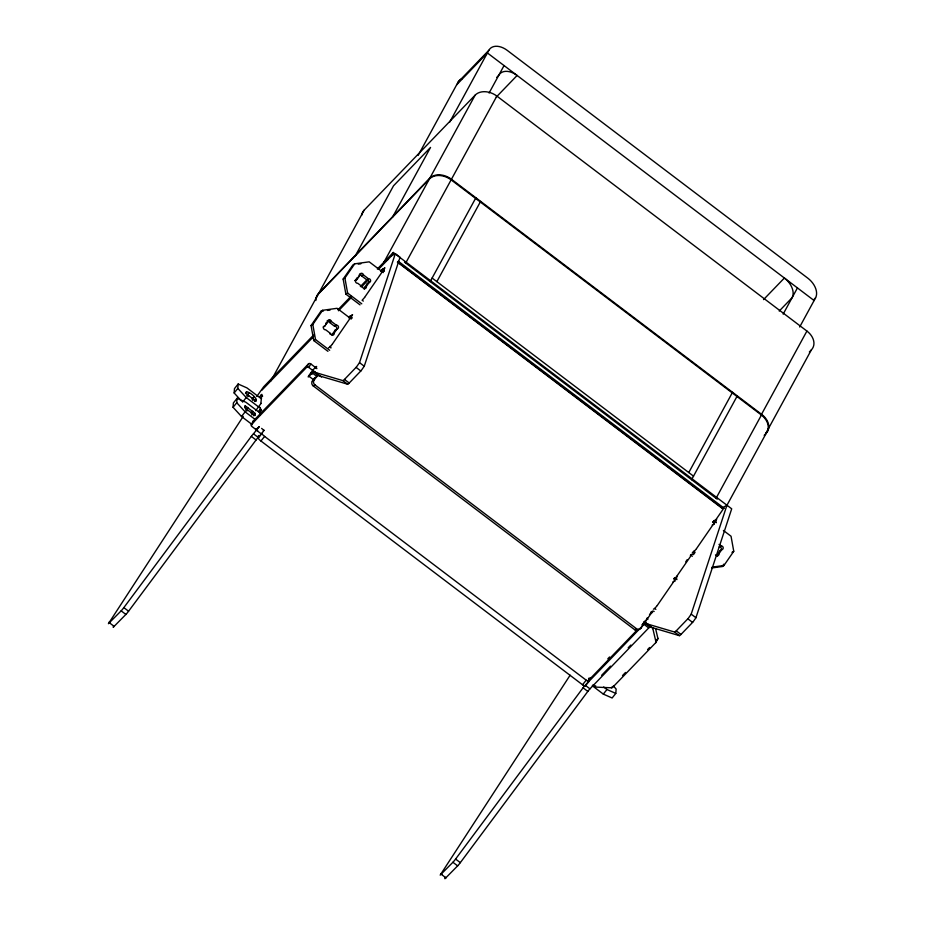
<?xml version="1.0" encoding="UTF-8"?>
<svg xmlns="http://www.w3.org/2000/svg" width="925" height="925" viewBox="0 0 925 925"><rect width="100%" height="100%" fill="white"/><g stroke="black" fill="none" stroke-linecap="round" stroke-linejoin="round"><path stroke-width="1.39" d="M259.948 415.244L260.746 408.85L258.503 411.371L260.399 412.804M260.838 403.508L261.821 394.351L259.601 396.894L261.498 398.328M252.363 424.714L241.471 416.458L233.065 407.301L233.389 402.93L237.077 398.34L245.877 402.236L260.052 412.978M241.622 401.115L234.152 392.986L234.476 388.604L238.164 384.014L246.963 387.91L261.139 398.652M233.065 407.301L236.742 402.722L237.077 398.34M234.152 392.986L237.829 388.396L238.164 384.014M245.148 405.844L245.113 407.567M254.479 400.999C260.642 398.872 244.015 388.003 246.189 393.229M253.866 415.88L255.288 413.602M254.942 401.531L256.005 399.184M589.237 677.967L588.971 681.39L585.294 685.98A3.434 0.694 38.8 0 1 582.519 684.754L260.931 440.994A3.434 0.694 38.8 0 1 258.283 438.115L258.48 435.525M592.289 685.749L603.308 694.097L612.119 697.993L615.796 693.415L616.131 689.032L613.321 685.98M695.091 552.514L693.877 551.682L696.409 548.837M245.137 405.774L255.358 413.521M384.199 270.435L382.684 269.048L380.58 271.476M313.506 371.942L342.897 380.614A5.735 0.775 -52.8 0 0 344.482 379.423L356.46 366.982L359.501 362.646L395.322 253.658L400.062 257.254L364.253 366.231L361.201 370.578L349.222 383.019A5.735 0.775 -52.8 0 1 347.638 384.21L318.246 375.538L313.506 371.942A4.579 0.613 -52.8 0 0 312.245 372.902C300.139 386.569 319.206 360.877 316.315 367.618M586.219 684.211L643.997 624.329A4.579 0.613 -52.8 0 1 645.257 623.369L674.649 632.053A5.735 0.775 -52.8 0 0 676.233 630.85L688.212 618.42L691.137 614.304L726.946 505.223L723.072 507.478M645.257 623.369L650.009 626.965L679.389 635.648A5.735 0.775 -52.8 0 0 680.973 634.446L692.964 622.016L695.878 617.9L731.698 508.819L393.287 252.467L377.331 269.002M330.988 347.95L329.774 347.129L332.295 344.285M351.847 317.298L350.378 315.899L348.598 317.807M382.719 269.302L384.916 267.787L383.274 270.389M655.86 609.344L654.646 608.511L657.178 605.678M716.262 522.07L714.482 520.451L712.712 522.371M364.635 297.445L362.114 300.267L363.328 301.087M256.768 396.524L263.66 386.789L313.517 335.127M315.841 300.509A16.546 12.233 28.6 0 1 318.431 294L429.466 178.941A16.546 12.233 28.6 0 1 451.169 179.889L761.217 414.874A16.546 12.233 28.6 0 1 765.646 433.733L811.352 349.916A16.546 12.233 28.6 0 0 806.912 331.058L496.864 96.073A16.546 12.233 28.6 0 0 475.161 95.125L364.126 210.183L272.933 377.18A16.546 12.245 28.6 0 0 270.678 381.169M257.601 430.796L251.854 426.448A1.711 1.272 28.6 0 1 251.392 424.494L253.334 420.944L308.534 363.826A1.711 1.272 28.6 0 1 310.788 363.93L316.523 368.277M256.132 428.599L255.554 430.021L259.289 426.622L253.462 433.813A4.579 0.613 -52.8 0 0 251.323 436.38L123.834 607.621A5.735 0.775 -52.8 0 1 121.152 610.847L108.41 623.704L243.217 416.377M355.431 255.647L393.518 185.798L430.541 147.433L392.454 217.282M418.158 155.4L458.106 82.128L488.863 50.262A16.546 10.915 44 0 1 507.258 50.389L807.826 278.182A16.546 10.915 44 0 1 815.561 297.862L799.663 327.011M251.392 424.494L306.603 367.375L308.534 363.826M306.603 367.375A1.711 1.272 28.6 0 1 308.846 367.479L310.788 363.93M449.596 122.273L488.863 50.262M475.161 95.125L384.002 262.087A16.546 12.245 28.6 0 1 388.095 259.486M391.356 256.017L393.287 252.467M489.082 93.032L504.056 65.571M717.199 499.176A16.546 12.245 28.6 0 0 716.066 498.251L405.705 263.035L496.864 96.073M430.183 281.593L475.889 197.777M436.866 281.639L480.63 201.373M688.778 472.559L732.542 392.292M691.588 479.693L737.283 395.877M783.163 314.118L797.442 287.918M655.709 629.058L657.86 638.238A1.711 1.272 28.6 0 1 657.629 639.187L655.686 642.736L612.547 687.448A1.711 1.272 28.6 0 1 611.518 687.795L596.44 687.136A1.711 1.272 28.6 0 1 595.214 686.685L595.7 685.795M611.518 687.795L612.003 686.917M761.217 414.874L806.912 331.058M716.066 498.251L761.761 414.435L451.412 179.219A16.546 12.245 28.6 0 0 429.697 178.271L318.639 293.364A16.546 12.245 28.6 0 0 316.13 298.578M655.686 642.736A1.711 1.272 28.6 0 0 655.929 641.788L652.842 628.676L653.455 627.566M726.634 505.848L766.189 433.293A16.546 12.245 28.6 0 0 761.761 414.435M655.929 641.788L657.86 638.238M445.492 877.305L444.937 878.738L457.644 865.869A5.735 0.775 -52.8 0 0 460.326 862.643L587.826 691.403A4.579 0.613 -52.8 0 1 589.965 688.836L648.737 627.925A4.579 0.613 -52.8 0 1 650.009 626.965M570.124 675.192L440.173 875.131L452.903 862.273A5.735 0.775 -52.8 0 0 455.586 859.059L583.074 687.807A4.579 0.613 -52.8 0 1 585.213 685.24L589.965 688.836M113.798 625.809L113.185 627.312L125.892 614.431A5.735 0.775 -52.8 0 0 128.575 611.217L256.063 439.976A4.579 0.613 -52.8 0 1 258.202 437.409L262.226 433.154M313.737 378.822L312.962 380.453L316.986 376.487A4.579 0.613 -52.8 0 1 318.246 375.538M261.451 395.264L262.642 396.154M260.353 409.74L261.544 410.642M327.936 351.327L313.772 340.585L311.054 325.542L320.859 311.332L322.617 310.291L337.105 308.303L351.269 319.044M360.033 304.868L345.869 294.127L343.152 279.072L352.968 264.874L354.714 263.833L369.202 261.833L383.366 272.574M311.054 325.542L312.8 324.502L322.617 310.291M343.152 279.072L344.898 278.032L354.714 263.833M354.738 280.633A1.966 1.85 59.3 0 1 355.281 280.46L357.339 277.488M324.929 325.924L327.67 321.958A1.966 1.85 59.3 0 1 329.161 319.784A1.966 1.85 59.3 0 1 331.358 321.449L336.295 325.184A1.966 1.85 59.3 0 1 338.481 326.849A1.966 1.85 59.3 0 1 336.978 329.022L334.249 332.988A1.966 1.85 59.3 0 1 332.746 335.151A1.966 1.85 59.3 0 1 330.56 333.497L325.623 329.751A1.966 1.85 59.3 0 1 323.426 328.097A1.966 1.85 59.3 0 1 324.929 325.924L323.183 326.964M357.038 279.419L359.767 275.453A1.966 1.85 59.3 0 1 361.27 273.291A1.966 1.85 59.3 0 1 363.456 274.945L368.393 278.691A1.966 1.85 59.3 0 1 370.59 280.344A1.966 1.85 59.3 0 1 369.087 282.518L366.346 286.484A1.966 1.85 59.3 0 1 364.855 288.658A1.966 1.85 59.3 0 1 362.658 286.993L357.721 283.258A1.966 1.85 59.3 0 1 355.535 281.593A1.966 1.85 59.3 0 1 357.038 279.419L355.281 280.46M332.295 335.312A1.966 1.85 59.3 0 0 332.503 334.017L335.232 330.063A1.966 1.85 59.3 0 0 336.735 327.889A1.966 1.85 59.3 0 0 334.538 326.224L329.612 322.49A1.966 1.85 59.3 0 0 327.045 320.917M364.207 289.086A1.966 1.85 59.3 0 0 364.6 287.525L367.341 283.559A1.966 1.85 59.3 0 0 368.832 281.385A1.966 1.85 59.3 0 0 366.647 279.732L361.71 275.985A1.966 1.85 59.3 0 0 359.328 274.367M332.387 344.077L352.575 314.685L350.367 316.165M364.739 297.214L383.216 270.447M654.148 611.46A1.966 1.85 59.3 0 0 651.246 613.252L641.013 628.052L639.268 629.093A3.434 3.226 59.3 0 1 634.7 629.728L313.182 385.887A3.434 3.226 59.3 0 1 312.326 381.158L314.697 377.724M312.326 381.158L314.072 380.117L318.027 374.394M642.413 624.537L644.771 621.126M685.737 561.833L687.31 559.556M675.123 581.108A1.966 1.85 59.3 0 1 675.828 577.663L690.501 556.434A1.966 1.85 59.3 0 1 693.403 554.642M714.378 524.29A1.966 1.85 59.3 0 1 715.083 520.844L723.177 509.132L397.357 262.11M657.27 605.47L675.736 578.703M696.502 548.629L714.979 521.873M717.199 554.746L719.928 550.78A1.966 1.85 59.3 0 0 721.431 548.618A1.966 1.85 59.3 0 0 719.245 546.952L720.991 545.912A1.966 1.85 59.3 0 1 723.177 547.577A1.966 1.85 59.3 0 1 721.685 549.739L718.945 553.705L717.199 554.746A1.966 1.85 59.3 0 1 716.678 556.434M711.649 567.985L722.194 566.528L723.824 564.169M722.194 566.528L723.94 565.499L733.756 551.288L731.039 536.234L723.408 530.453M255.739 410.665L261.081 403.335M588.462 679.135L589.052 678.36M245.483 393.541L246.628 392.108M246.663 395.842L248.871 393.09M242.558 402.132L246.235 397.542L237.829 388.396M247.761 396.802L248.686 395.657L256.26 401.126L255.855 400.386M244.639 407.59L245.564 406.445M251.97 399.126L253.866 396.86M252.698 400.537L253.612 399.392M245.599 410.191L247.808 407.439M241.471 416.458L245.148 411.868L236.742 402.722M246.686 411.151L247.611 409.995L255.184 415.475L254.791 414.735M251.126 413.186L252.802 411.209M251.623 414.886L252.548 413.741M253.404 415.348L254.884 413.51M258.283 438.115L264.018 430.414L261.625 428.391M260.931 440.994L264.608 436.403A3.434 0.694 38.8 0 1 261.96 433.524M582.519 684.754L586.196 680.164A3.434 0.694 38.8 0 0 588.971 681.39M673.897 578.645L674.741 577.674M603.308 694.097L606.985 689.518L615.796 693.415M350.922 317.252L352.055 318.212M715.048 521.793L716.678 519.214L714.482 520.729M693.912 551.612L692.339 552.688M676.522 576.807L677.435 576.044L675.805 578.634M317.957 374.058L312.928 370.775M649.732 625.462L644.679 622.213L647.616 617.912L646.991 618.212M261.116 394.917L262.388 395.715M456.649 84.811L487.394 52.945L814.104 300.544M496.737 77.399L498.725 75.341A16.546 10.915 44 0 1 517.121 75.468L496.286 97.056M337.972 309.783L350.98 296.301M360.38 286.565L367.988 278.679M261.729 390.338L313.633 336.55M325.588 324.155L329.578 320.027M338.504 310.777L351.5 297.307M361.444 287.004L368.439 279.755M378.394 269.441L391.483 255.878L395.322 253.658M763.541 299.608L784.377 278.02A16.546 10.915 44 0 1 792.112 297.7L779.22 311.066M813.572 299.92L815.561 297.862M809.352 351.986L811.352 349.916M764.189 435.363L766.189 433.293M607.806 658.808L609.563 656.97M588.092 680.846L637.603 629.543M642.019 624.953L643.788 623.126M601.678 675.285L610.512 666.116M628.202 647.789L630.85 645.049M622.513 675.585L625.52 672.463M647.593 649.593L649.593 647.512M655.617 641.268L657.629 639.187M263.243 430.772L263.995 430.194M358.461 276.24L359.767 275.453M361.71 275.985L363.456 274.945M366.647 279.732L368.393 278.691M345.869 294.127L347.615 293.086L361.779 303.828M367.341 283.559L369.087 282.518M364.6 287.525L366.346 286.484M326.028 322.929L327.67 321.958M329.612 322.49L331.358 321.449M334.538 326.224L336.295 325.184M313.772 340.585L315.517 339.544L329.682 350.286M335.232 330.063L336.978 329.022M329.797 333.948L330.56 333.497M332.503 334.017L334.249 332.988M328.525 347.812L329.797 347.06M313.182 385.887L314.928 384.858L636.446 628.688A3.434 3.226 59.3 0 0 641.013 628.052M715.083 520.844L713.337 521.873A1.966 1.85 59.3 0 0 712.712 522.093M719.928 550.78L721.685 549.739M674.082 578.703L675.828 577.663M731.999 552.329L733.756 551.288M653.397 609.205L654.669 608.442M649.5 614.293L651.246 613.252M634.7 629.728L636.446 628.688M358.229 264.145L360.866 263.787M320.859 311.332L323.496 310.973M327.45 310.43L330.086 310.06M712.077 567.129L723.94 565.499M248.686 395.657L246.062 393.322M247.553 409.972L245.009 407.763M432.125 278.043L693.519 476.155M398.247 261.232L724.402 508.426M397.762 262.018L722.471 508.103M382.129 269.51L384.395 271.349M713.892 520.937L716.158 522.775M719.014 544.42L720.991 545.912M694.004 550.918L694.594 551.369M692.64 552.364L694.536 553.809M349.777 316.373L351.558 317.726M675.25 577.558L676.73 578.68M674.66 577.767L676.927 579.605M359.501 362.646L364.253 366.231M691.195 614.142L695.935 617.727M329.89 346.355L330.78 347.037M356.09 367.387L360.831 370.983M687.853 618.813L692.594 622.409M344.482 379.423L349.222 383.019M676.233 630.85L680.973 634.446M342.897 380.614L347.638 384.21M674.649 632.053L679.389 635.648M647.003 618.709L647.893 619.392M315.333 367.537L316.824 368.659M308.846 367.479L321.484 377.053M644.124 621.6L652.16 627.693A1.711 1.272 28.6 0 1 652.842 628.676M312.245 372.902L316.986 376.487M643.997 624.329L648.737 627.925M310.754 373.018L312.234 374.151M308.985 376.278L313.725 379.874M258.873 406.653L260.052 407.543M246.235 397.542L260.411 408.283M260.11 409.301L261.289 410.203M245.148 411.868L254.965 419.303M603.678 687.009L606.985 689.518M590.705 677.574L591.306 678.025M256.433 428.818L257.312 429.501M256.329 429.42L257.52 430.322M592.913 684.939L595.214 686.685M256.722 430.426L261.463 434.022M264.608 436.403L586.196 680.164M253.462 433.813L258.202 437.409M251.323 436.38L256.063 439.976M583.074 687.807L587.826 691.403M123.834 607.621L128.575 611.217M455.586 859.059L460.326 862.643M121.152 610.847L125.892 614.431M452.903 862.273L457.644 865.869M109.15 622.074L110.329 622.976M440.843 873.57L442.023 874.472M109.532 622.883L114.284 626.468M441.294 874.31L446.035 877.906M344.898 278.032L347.615 293.086M312.8 324.502L315.517 339.544M404.502 262.191A16.546 12.245 28.6 0 1 405.705 263.035M650.807 612.153A1.966 1.85 59.3 0 1 652.599 612.674M673.377 582.149A1.966 1.85 59.3 0 1 672.984 581.767M690.443 555.278A1.966 1.85 59.3 0 1 692.247 556.387M712.632 525.331A1.966 1.85 59.3 0 1 712.238 524.949M314.928 384.858A3.434 3.226 59.3 0 1 314.072 380.117M718.945 553.705A1.966 1.85 59.3 0 1 715.487 554.873M361.629 215.398A16.546 12.233 28.6 0 1 364.126 210.183M458.106 82.128A16.546 10.915 44 0 1 462.014 78.741M253.542 422.679A1.711 1.272 28.6 0 1 253.334 420.944"/></g></svg>
